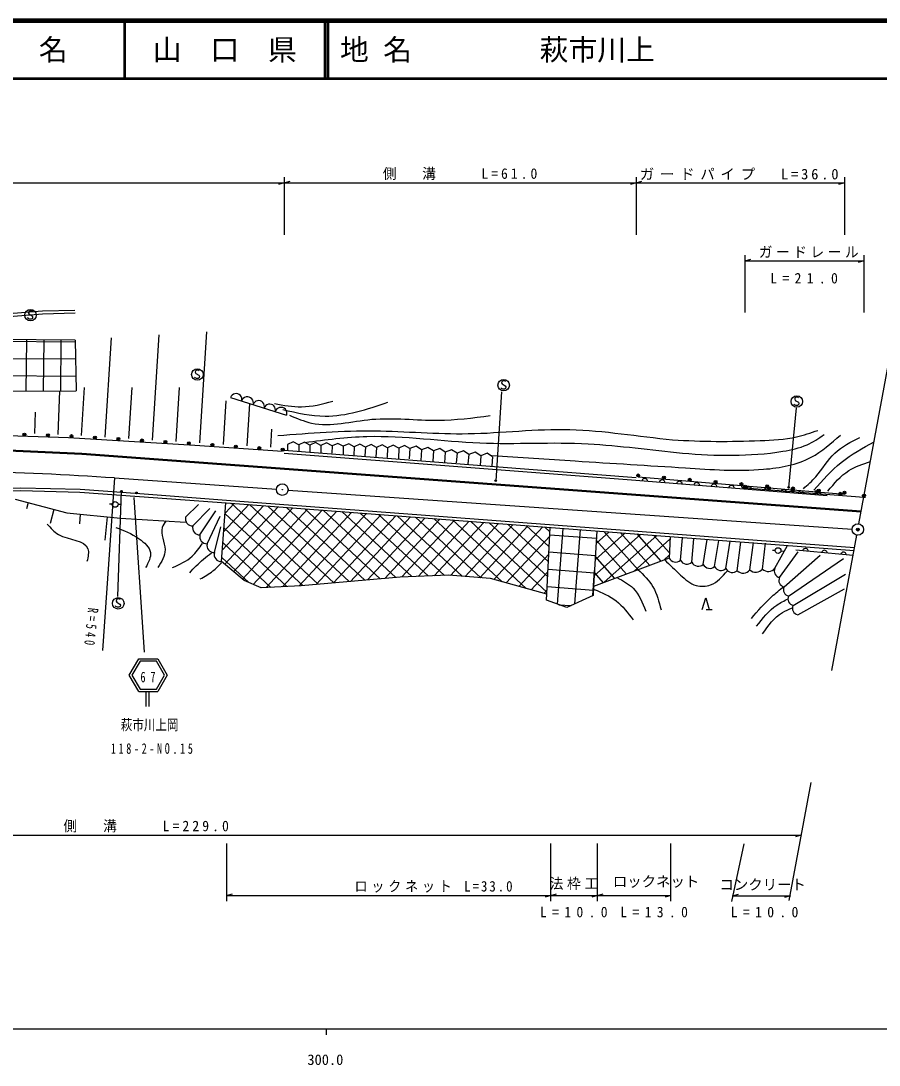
# Model space of a CAD drawing. Units: millimetres, scale not verified. Extents: x 40000 to 680000, y 20000 to 380000.
# Drawn here: x 315012 to 463935, y 198715 to 380000 of the extents above; entities that cross this region are included whole.
import ezdxf
from ezdxf.enums import TextEntityAlignment as Align

# ---------------------------------------------------------------- set-up
doc = ezdxf.new("R2010")
doc.units = ezdxf.units.MM
doc.header["$LTSCALE"] = 1000
doc.header["$PDMODE"] = 32
doc.header["$PDSIZE"] = 500
for name, color, linetype, lineweight in [('M-BGD', 7, 'Continuous', 25), ('M-TTL', 2, 'Continuous', 140), ('M-TTL-BAND', 7, 'Continuous', 25), ('M-TTL-LINE', 7, 'Continuous', 50)]:
    doc.layers.add(name, color=color, linetype=linetype, lineweight=lineweight)
doc.layers.add('M-OTRS', color=6, linetype='Continuous')
doc.layers.add('M-TTL-TXT', color=7, linetype='Continuous')
doc.styles.add('ＭＳ ゴシック', font='')
doc.styles.get('ＭＳ ゴシック').set_extended_font_data('MS Gothic')

msp = doc.modelspace()

# ---------------------------------------------------------------- hatches: boundary and pattern name
at = {"layer": 'M-BGD'}
h = msp.add_hatch(dxfattribs=at)
h.set_pattern_fill('USER', color=256, style=0, pattern_type=2)
h.set_pattern_definition([(359.5509, (164107, 463569), (23.516, 2999.908), []), (269.5509, (164107, 463569), (2999.908, -23.516), [])])
h.paths.add_polyline_path([(304597, 324727), (324440, 324571), (324620, 315770), (304163, 315693)])
h = msp.add_hatch(dxfattribs=at)
h.set_pattern_fill('USER', color=256, style=0, pattern_type=2)
h.set_pattern_definition([(227.1369, (121932, 539300), (1465.963, -1360.498), []), (317.1369, (121932, 539300), (1360.498, 1465.963), [])])
h.paths.add_polyline_path([(406843, 292073), (350636, 296323), (349828, 286143), (353775, 282823), (356719, 281570), (363673, 281946), (380821, 283449), (389216, 283762), (396494, 283191), (406287, 280464)])
h = msp.add_hatch(dxfattribs=at)
h.set_pattern_fill('USER', color=256, style=0, pattern_type=2)
h.set_pattern_definition([(175.6752, (129541, 573507), (-226.229, -2991.458), []), (85.6752, (129541, 573507), (-2991.458, 226.229), [])])
h.paths.add_polyline_path([(414935, 291461), (406843, 292073), (406237, 279422), (409725, 278139), (414336, 280264)])
h = msp.add_hatch(dxfattribs=at)
h.set_pattern_fill('USER', color=256, style=0, pattern_type=2)
h.set_pattern_definition([(131.7474, (129541, 573507), (-1492.176, -1331.695), []), (221.7474, (129541, 573507), (1331.695, -1492.176), [])])
h.paths.add_polyline_path([(427662, 290498), (414935, 291461), (414388, 281834), (427503, 286741)])

# ---------------------------------------------------------------- linework, layer by layer
for p, q in [((167210, 351880), (360717, 351880)), ((360717, 351880), (359717, 351600)), ((360717, 352880), (360717, 342880)), ((360717, 351880), (361717, 352160)), ((360717, 351880), (421782, 351880)), ((421782, 351880), (420782, 351600)), ((421782, 352880), (421782, 342880)), ((421782, 351880), (422782, 352160)), ((421782, 351880), (457917, 351880)), ((457917, 351880), (456917, 351600)), ((457917, 352880), (457917, 342880)), ((440670, 329351), (440670, 339351)), ((461296, 339351), (461296, 329351)), ((440670, 338351), (441670, 338631)), ((440670, 338351), (461296, 338351)), ((461296, 338351), (460296, 338071)), ((324440, 324571), (304597, 324727)), ((324440, 324571), (324620, 315770)), ((329657, 307740), (330716, 324968)), ((337865, 307235), (338986, 325490)), ((346072, 306731), (347257, 326013)), ((460433, 292674), (465688, 321090)), ((321480, 308193), (321761, 315759)), ((325553, 307992), (326067, 316349)), ((333761, 307488), (334306, 316358)), ((341968, 306983), (342545, 316367)), ((398395, 315603), (397398, 300172)), ((350176, 306479), (350641, 314050)), ((351408, 314602), (361123, 311551)), ((317436, 308344), (317573, 312044)), ((354280, 306227), (354727, 313509)), ((448247, 299010), (449613, 312797)), ((307125, 308197), (323288, 307700)), ((358383, 305975), (358577, 309123)), ((323288, 307700), (345180, 306349)), ((361299, 306468), (361257, 305420)), ((363226, 306403), (363226, 305266)), ((345180, 306349), (360435, 305312)), ((360679, 304956), (421743, 300249)), ((360717, 305454), (421782, 300747)), ((365153, 306337), (365133, 305081)), ((367080, 306272), (367040, 305081)), ((369008, 306207), (368979, 304927)), ((370935, 306141), (370934, 304774)), ((372862, 306076), (372811, 304527)), ((374789, 306011), (374718, 304466)), ((376716, 305945), (376595, 304251)), ((378644, 305880), (378564, 304189)), ((380571, 305815), (380564, 304035)), ((382498, 305749), (382410, 303943)), ((384551, 305544), (384440, 303697)), ((386605, 305339), (386471, 303574)), ((388658, 305134), (388501, 303297)), ((390711, 304928), (390532, 303266)), ((392764, 304723), (392593, 303081)), ((394817, 304518), (394716, 302835)), ((396871, 304312), (396716, 302774)), ((331269, 300646), (329191, 270718)), ((331269, 300646), (359374, 298694)), ((421743, 300249), (454923, 297605)), ((422106, 300839), (457917, 297845)), ((331823, 280097), (332453, 298331)), ((361369, 298556), (459254, 291760)), ((440371, 298946), (440670, 298923)), ((440670, 298923), (461296, 297339)), ((461296, 297339), (461595, 297316)), ((316273, 296377), (315980, 295289)), ((330878, 296086), (330378, 296111)), ((331877, 296076), (332376, 296091)), ((336465, 270427), (334686, 297275)), ((343585, 293865), (345805, 296023)), ((320754, 295171), (320093, 292718)), ((325320, 294338), (325159, 292702)), ((329973, 293879), (329578, 289872)), ((344834, 292321), (347779, 295345)), ((346082, 290776), (348827, 294913)), ((347331, 289232), (349567, 293988)), ((348580, 287687), (349691, 292138)), ((429474, 286377), (429833, 290226)), ((431445, 286012), (431806, 290103)), ((455728, 267227), (460070, 290707)), ((433417, 285647), (434088, 289980)), ((435388, 285282), (436123, 289795)), ((437359, 284917), (438097, 289671)), ((439330, 284553), (439947, 289486)), ((441509, 284696), (442167, 289425)), ((443688, 284840), (444202, 289301)), ((445867, 284984), (448026, 288931)), ((445910, 288061), (445410, 288076)), ((446657, 283368), (449876, 287821)), ((446908, 287998), (447405, 287951)), ((447446, 281753), (453700, 287266)), ((448236, 280137), (457770, 286649)), ((459420, 287196), (449506, 288129)), ((449025, 278521), (458078, 283936)), ((449814, 276905), (457955, 281407)), ((433927, 277820), (434967, 277820)), ((335455, 269270), (338755, 269270)), ((335455, 263555), (338755, 263555)), ((336765, 260968), (336765, 263555)), ((337221, 263555), (337221, 260968)), ((448344, 227293), (452129, 247761)), ((226647, 238616), (450438, 238616)), ((450438, 238616), (449438, 238336)), ((350714, 237166), (350714, 227166)), ((406979, 227166), (406979, 237166)), ((415071, 227166), (415071, 237166)), ((427798, 227166), (427798, 237166)), ((440435, 237158), (438314, 227108)), ((350714, 228166), (351714, 228446)), ((406979, 228166), (407979, 228446)), ((415071, 228166), (416071, 228446)), ((350714, 228166), (406979, 228166)), ((406979, 228166), (405979, 227886)), ((406979, 228166), (415071, 228166)), ((415071, 228166), (414071, 227886)), ((415071, 228166), (427798, 228166)), ((427798, 228166), (426798, 227886)), ((438521, 228086), (439521, 228366)), ((438521, 228086), (448539, 228086)), ((448539, 228086), (447539, 227806))]:
    msp.add_line(p, q, dxfattribs=at)
for points in [[(264896, 324110), (310715, 329026), (318735, 329642), (324389, 329802)], [(264949, 323613), (310761, 328528), (318761, 329143), (324403, 329302)], [(317008, 329559), (316928, 329639), (316768, 329679), (316608, 329679), (316368, 329559), (316328, 329319), (316408, 329119), (316968, 328799), (317048, 328599), (317008, 328359), (316808, 328239), (316528, 328239), (316288, 328359), (316208, 328479)], [(345958, 319238), (345878, 319318), (345718, 319358), (345558, 319358), (345318, 319238), (345278, 318998), (345358, 318798), (345918, 318478), (345998, 318278), (345958, 318038), (345758, 317918), (345478, 317918), (345238, 318038), (345158, 318158)], [(399109, 317401), (399029, 317481), (398869, 317521), (398709, 317521), (398469, 317401), (398429, 317161), (398509, 316961), (399069, 316641), (399149, 316441), (399109, 316201), (398909, 316081), (398629, 316081), (398389, 316201), (398309, 316321)], [(169758, 310091), (174086, 308774), (184114, 309953), (212331, 315460), (241101, 316236), (251324, 316053), (255444, 315108), (268196, 315925), (280597, 316479), (292677, 316868), (304163, 315693), (324620, 315770)], [(449970, 314561), (449890, 314641), (449730, 314681), (449570, 314681), (449330, 314561), (449290, 314321), (449370, 314121), (449930, 313801), (450010, 313601), (449970, 313361), (449770, 313241), (449490, 313241), (449250, 313361), (449170, 313481)], [(396871, 304312), (395895, 304928), (394817, 304518), (393842, 305134), (392764, 304723), (391789, 305339), (390711, 304928), (389736, 305544), (388658, 305134), (387682, 305749), (386605, 305339), (385629, 305955), (384551, 305544), (383576, 306160), (382498, 305749), (381551, 306264), (380571, 305815), (379624, 306329), (378644, 305880), (377696, 306395), (376716, 305945), (375769, 306460), (374789, 306011), (373842, 306525), (372862, 306076), (371915, 306591), (370935, 306141), (369988, 306656), (369008, 306207), (368060, 306721), (367080, 306272), (366133, 306787), (365153, 306337), (364206, 306852), (363226, 306403), (362279, 306917), (361299, 306468)], [(266810, 305613), (269894, 305567), (273493, 305629), (284491, 305726), (292971, 305686), (309004, 305526), (325598, 304764), (460819, 294759)], [(266813, 305813), (269893, 305767), (273491, 305829), (284490, 305926), (292973, 305886), (309010, 305726), (325609, 304964), (460834, 294959)], [(423750, 300089), (423720, 300211), (423668, 300316), (423576, 300424), (423481, 300491), (423365, 300541), (423205, 300553), (423082, 300523), (422978, 300471), (422870, 300379), (422803, 300285), (422753, 300168)], [(426766, 299848), (426736, 299971), (426684, 300076), (426592, 300183), (426497, 300251), (426381, 300300), (426221, 300313), (426099, 300283), (425994, 300231), (425887, 300139), (425819, 300044), (425769, 299928)], [(429783, 299608), (429752, 299731), (429700, 299835), (429609, 299943), (429514, 300011), (429397, 300060), (429238, 300073), (429115, 300042), (429011, 299991), (428903, 299899), (428835, 299804), (428786, 299687)], [(432799, 299368), (432769, 299491), (432717, 299595), (432625, 299703), (432530, 299770), (432414, 299820), (432254, 299832), (432131, 299802), (432027, 299750), (431919, 299659), (431851, 299564), (431802, 299447)], [(435815, 299127), (435785, 299250), (435733, 299355), (435641, 299462), (435546, 299530), (435430, 299579), (435270, 299592), (435148, 299562), (435043, 299510), (434936, 299418), (434868, 299323), (434818, 299207)], [(438831, 298887), (438801, 299010), (438749, 299114), (438658, 299222), (438563, 299290), (438446, 299339), (438287, 299352), (438164, 299322), (438059, 299270), (437952, 299178), (437884, 299083), (437835, 298967)], [(440371, 298946), (440291, 298952), (440242, 298965), (440185, 299000), (440147, 299033), (440120, 299075), (440095, 299137), (440089, 299188), (440091, 299218)], [(293814, 298865), (314985, 298943), (325291, 298693), (335654, 297944), (350674, 296822), (459676, 288579)], [(293816, 298365), (314980, 298443), (325267, 298194), (335617, 297446), (350636, 296323), (459585, 288084)], [(441848, 298647), (441817, 298770), (441766, 298874), (441674, 298982), (441579, 299049), (441462, 299099), (441303, 299112), (441180, 299081), (441076, 299029), (440968, 298938), (440900, 298843), (440851, 298726)], [(444864, 298406), (444834, 298529), (444782, 298634), (444690, 298741), (444595, 298809), (444479, 298859), (444319, 298871), (444196, 298841), (444092, 298789), (443984, 298697), (443917, 298602), (443867, 298486)], [(447880, 298166), (447850, 298289), (447798, 298393), (447706, 298501), (447612, 298569), (447495, 298618), (447336, 298631), (447213, 298601), (447108, 298549), (447001, 298457), (446933, 298362), (446884, 298246)], [(450897, 297926), (450866, 298049), (450814, 298153), (450723, 298261), (450628, 298328), (450511, 298378), (450352, 298391), (450229, 298360), (450125, 298308), (450017, 298217), (449949, 298122), (449900, 298005)], [(453913, 297686), (453883, 297808), (453831, 297913), (453739, 298020), (453644, 298088), (453528, 298138), (453368, 298150), (453245, 298120), (453141, 298068), (453033, 297976), (452966, 297881), (452916, 297765)], [(314033, 296980), (322994, 294568), (332300, 293649), (343555, 292960)], [(406287, 280464), (396494, 283191), (389216, 283762), (380821, 283449), (363673, 281946), (356719, 281570), (353775, 282823), (349828, 286143), (350578, 296328)], [(414935, 291461), (414388, 281834), (414336, 280264), (409725, 278139), (406237, 279422), (406843, 292073)], [(427662, 290498), (427503, 286741), (414388, 281834)], [(451656, 287927), (451628, 288050), (451577, 288155), (451487, 288264), (451393, 288333), (451278, 288384), (451118, 288400), (450995, 288371), (450890, 288321), (450781, 288230), (450712, 288136), (450661, 288021)], [(454961, 287616), (454933, 287739), (454882, 287844), (454792, 287953), (454698, 288022), (454582, 288073), (454423, 288088), (454300, 288060), (454195, 288009), (454086, 287919), (454017, 287825), (453965, 287709)], [(458266, 287304), (458237, 287428), (458187, 287533), (458097, 287642), (458003, 287711), (457887, 287762), (457728, 287777), (457605, 287748), (457499, 287698), (457390, 287608), (457321, 287514), (457270, 287398)], [(332233, 279522), (332153, 279602), (331993, 279642), (331833, 279642), (331593, 279522), (331553, 279282), (331633, 279082), (332193, 278762), (332273, 278562), (332233, 278322), (332033, 278202), (331753, 278202), (331513, 278322), (331433, 278442)], [(433247, 277820), (433847, 279820), (434447, 277820)], [(335455, 263555), (333805, 266413), (335455, 269270)], [(338755, 269270), (340405, 266413), (338755, 263555)]]:
    msp.add_lwpolyline(points, dxfattribs=at)
msp.add_lwpolyline([(338524, 263955), (339943, 266413), (338524, 268870), (335686, 268870), (334267, 266413), (335686, 263955)], close=True, dxfattribs=at)
for centre, radius in [((316688, 328919), 1000), ((345638, 318598), 1000), ((398789, 316761), 1000), ((449650, 313921), 1000), ((315620, 308186), 250), ((315620, 308186), 150), ((315620, 308186), 50), ((319701, 308060), 250), ((319701, 308060), 150), ((319701, 308060), 50), ((323788, 307919), 250), ((323788, 307919), 150), ((323788, 307919), 50), ((327862, 307668), 250), ((327862, 307668), 150), ((327862, 307668), 50), ((331936, 307417), 250), ((331936, 307417), 150), ((331936, 307417), 50), ((336011, 307165), 250), ((336011, 307165), 150), ((336011, 307165), 50), ((340085, 306914), 250), ((340085, 306914), 150), ((340085, 306914), 50), ((344159, 306663), 250), ((344159, 306663), 150), ((344159, 306663), 50), ((348234, 306392), 250), ((348234, 306392), 150), ((348234, 306392), 50), ((352306, 306115), 250), ((352306, 306115), 150), ((352306, 306115), 50), ((356379, 305839), 250), ((356379, 305839), 150), ((356379, 305839), 50), ((360452, 305562), 250), ((360452, 305562), 150), ((360452, 305562), 50), ((422127, 301088), 250), ((422127, 301088), 150), ((422127, 301088), 50), ((426603, 300714), 250), ((360371, 298625), 1000), ((397398, 300172), 150), ((397398, 300172), 90), ((397398, 300172), 30), ((426603, 300714), 150), ((426603, 300714), 50), ((431079, 300339), 250), ((431079, 300339), 150), ((431079, 300339), 50), ((435556, 299965), 250), ((435556, 299965), 150), ((435556, 299965), 50), ((440032, 299591), 250), ((440032, 299591), 150), ((440032, 299591), 50), ((440689, 299172), 250), ((440689, 299172), 150), ((440689, 299172), 50), ((444509, 299217), 250), ((444509, 299217), 150), ((444509, 299217), 50), ((448247, 299010), 150), ((332453, 298331), 150), ((332453, 298331), 90), ((332453, 298331), 30), ((335064, 298060), 150), ((335064, 298060), 90), ((335064, 298060), 30), ((360371, 298625), 40), ((444814, 298855), 250), ((444814, 298855), 150), ((444814, 298855), 50), ((448247, 299010), 90), ((448247, 299010), 30), ((448940, 298538), 250), ((448985, 298842), 250), ((448940, 298538), 150), ((448985, 298842), 150), ((448940, 298538), 50), ((448985, 298842), 50), ((453065, 298222), 250), ((453065, 298222), 150), ((453065, 298222), 50), ((453461, 298468), 250), ((453461, 298468), 150), ((453461, 298468), 50), ((457190, 297905), 250), ((457190, 297905), 150), ((457190, 297905), 50), ((457938, 298094), 250), ((457938, 298094), 150), ((457938, 298094), 50), ((461315, 297588), 250), ((461315, 297588), 150), ((461315, 297588), 50), ((331377, 296061), 500), ((460252, 291690), 1000), ((460252, 291690), 40), ((446410, 288045), 500), ((331913, 278882), 1000)]:
    msp.add_circle(centre, radius, dxfattribs=at)
for centre, radius, start, end in [((352362, 314302), 1000, 342.56513, 162.56513), ((354318, 313688), 1050, 342.56513, 162.56513), ((356274, 313074), 1000, 342.56513, 162.56513), ((358182, 312475), 1000, 342.56513, 162.56513), ((360138, 311860), 1050, 342.56513, 162.56513), ((293867, -238057), 540000, 86.02832, 91.34302), ((344789, 293561), 1241, 165.82346, 272.08368), ((346037, 292017), 1241, 165.82346, 272.08368), ((347286, 290472), 1241, 165.82346, 272.08368), ((348534, 288928), 1241, 165.82346, 272.08368), ((349783, 287383), 1241, 165.82346, 272.08368), ((428626, 287301), 1255, 206.49181, 312.53845), ((430597, 286936), 1255, 206.49181, 312.53845), ((432568, 286571), 1255, 206.49181, 312.53845), ((434540, 286207), 1255, 206.49181, 312.53845), ((436511, 285842), 1255, 206.49181, 312.53845), ((438482, 285477), 1255, 206.49181, 312.53845), ((440358, 285565), 1442, 224.57086, 322.98553), ((442537, 285709), 1442, 224.57086, 322.98553), ((444716, 285852), 1442, 224.57086, 322.98553), ((446868, 284472), 1124, 152.90771, 259.16791), ((447657, 282857), 1124, 152.90771, 259.16791), ((448447, 281241), 1124, 152.90771, 259.16791), ((449236, 279625), 1124, 152.90771, 259.16791), ((450026, 278009), 1124, 152.90771, 259.16791)]:
    msp.add_arc(centre, radius, start, end, dxfattribs=at)
for points, knots in [([(359035, 313558), (360591, 313266), (362146, 312973), (363692, 312996), (365520, 313023), (367336, 313491), (369152, 313960)], [0, 0, 0, 0, 1, 1, 1, 2, 2, 2, 2]), ([(360481, 312514), (362922, 311959), (365363, 311405), (367787, 311390), (371453, 311369), (375080, 312584), (378707, 313799)], [0, 0, 0, 0, 1, 1, 1, 2, 2, 2, 2]), ([(361605, 311551), (362878, 311007), (364151, 310463), (365459, 310186), (368804, 309478), (372375, 310517), (375896, 310828), (379763, 311170), (383568, 310633), (387378, 310668), (390403, 310695), (393431, 311083), (396459, 311471)], [0, 0, 0, 0, 1, 1, 1, 2, 2, 2, 3, 3, 3, 4, 4, 4, 4]), ([(359606, 308018), (365199, 308448), (370792, 308878), (376387, 308821), (381790, 308766), (387196, 308256), (392605, 308339), (398499, 308430), (404397, 309224), (410269, 309062), (416216, 308900), (422133, 307836), (428093, 307296), (433134, 306912), (438188, 306957), (443276, 307135), (445413, 307210), (447555, 307308), (449619, 307777), (450869, 308061), (452091, 308481), (453313, 308901)], [0, 0, 0, 0, 1, 1, 1, 2, 2, 2, 3, 3, 3, 4, 4, 4, 5, 5, 5, 6, 6, 6, 7, 7, 7, 7]), ([(364307, 306814), (367891, 307285), (371476, 307757), (375065, 307858), (381581, 308040), (388112, 306998), (394656, 306733), (400922, 306480), (407200, 306938), (413444, 306573), (418902, 306279), (424316, 305517), (429823, 304967), (435623, 304476), (441464, 304338), (447254, 305288), (448690, 305524), (450123, 305827), (451429, 306412), (452474, 306881), (453437, 307530), (454400, 308179)], [0, 0, 0, 0, 1, 1, 1, 2, 2, 2, 3, 3, 3, 4, 4, 4, 5, 5, 5, 6, 6, 6, 7, 7, 7, 7]), ([(396752, 304566), (401568, 304238), (406383, 303910), (411204, 303602), (417577, 303195), (423961, 302821), (430313, 302398), (434816, 302098), (439303, 301773), (443882, 302157), (446760, 302399), (449674, 302920), (452152, 304244), (454000, 305232), (455605, 306665), (457210, 308098)], [0, 0, 0, 0, 1, 1, 1, 2, 2, 2, 3, 3, 3, 4, 4, 4, 5, 5, 5, 5]), ([(450787, 298785), (451539, 299451), (452292, 300118), (452955, 300872), (454113, 302190), (454999, 303777), (456247, 304967), (457463, 306128), (459023, 306913), (460582, 307697)], [0, 0, 0, 0, 1, 1, 1, 2, 2, 2, 3, 3, 3, 3]), ([(452634, 298544), (454130, 300253), (455626, 301962), (457371, 303361), (459106, 304753), (461087, 305839), (463068, 306924)], [0, 0, 0, 0, 1, 1, 1, 2, 2, 2, 2]), ([(455042, 298383), (456151, 299704), (457260, 301025), (458655, 301916), (459790, 302640), (461115, 303080), (462439, 303520)], [0, 0, 0, 0, 1, 1, 1, 2, 2, 2, 2]), ([(319580, 292638), (320154, 291964), (320727, 291290), (321551, 290831), (323295, 289861), (326159, 289858), (326643, 288367), (326834, 287781), (326656, 286966), (326479, 286150)], [0, 0, 0, 0, 1, 1, 1, 2, 2, 2, 3, 3, 3, 3]), ([(331489, 292063), (332836, 291538), (334184, 291012), (335513, 290092), (336430, 289457), (337339, 288634), (337484, 287710), (337614, 286888), (337138, 285985), (336663, 285082)], [0, 0, 0, 0, 1, 1, 1, 2, 2, 2, 3, 3, 3, 3]), ([(340195, 293213), (339928, 292838), (339662, 292464), (339537, 292063), (339170, 290885), (340022, 289482), (340030, 288203), (340037, 287101), (339418, 286091), (338798, 285082)], [0, 0, 0, 0, 1, 1, 1, 2, 2, 2, 3, 3, 3, 3]), ([(341344, 285082), (342554, 285638), (343763, 286194), (344712, 287053), (345407, 287683), (345963, 288477), (346518, 289271)], [0, 0, 0, 0, 1, 1, 1, 2, 2, 2, 2]), ([(344301, 284179), (345063, 285009), (345824, 285840), (346683, 286560), (347131, 286936), (347605, 287282), (348079, 287628)], [0, 0, 0, 0, 1, 1, 1, 2, 2, 2, 2]), ([(426725, 286434), (427620, 285558), (428514, 284682), (429461, 283802), (430282, 283040), (431141, 282275), (432198, 281978), (432999, 281752), (433913, 281796), (434689, 282083), (435875, 282522), (436738, 283531), (437601, 284539)], [0, 0, 0, 0, 1, 1, 1, 2, 2, 2, 3, 3, 3, 4, 4, 4, 4]), ([(346108, 283111), (346876, 283539), (347645, 283966), (348325, 284507), (348853, 284927), (349329, 285415), (349804, 285903)], [0, 0, 0, 0, 1, 1, 1, 2, 2, 2, 2]), ([(422094, 284750), (423062, 283803), (424031, 282857), (424690, 281732), (425392, 280534), (425742, 279133), (426093, 277732)], [0, 0, 0, 0, 1, 1, 1, 2, 2, 2, 2]), ([(418445, 283346), (419464, 282816), (420483, 282286), (421252, 281522), (422300, 280479), (422881, 279000), (423462, 277522)], [0, 0, 0, 0, 1, 1, 1, 2, 2, 2, 2]), ([(414480, 281311), (415833, 280745), (417186, 280178), (418304, 279311), (419451, 278423), (420351, 277218), (421252, 276013)], [0, 0, 0, 0, 1, 1, 1, 2, 2, 2, 2]), ([(441776, 276259), (442912, 277570), (444048, 278880), (445320, 280048), (445985, 280659), (446687, 281231), (447390, 281802)], [0, 0, 0, 0, 1, 1, 1, 2, 2, 2, 2]), ([(442653, 274891), (443729, 276255), (444804, 277620), (446197, 278575), (446801, 278988), (447464, 279325), (448127, 279662)], [0, 0, 0, 0, 1, 1, 1, 2, 2, 2, 2]), ([(443706, 273592), (444715, 275011), (445724, 276429), (447144, 277276), (447689, 277601), (448294, 277842), (448899, 278083)], [0, 0, 0, 0, 1, 1, 1, 2, 2, 2, 2])]:
    msp.add_open_spline(points, degree=3, knots=knots, dxfattribs=at)
at = {"layer": 'M-OTRS'}
msp.add_point((460252, 291690), dxfattribs=at)
at = {"layer": 'M-TTL'}
msp.add_line((680000, 380000), (40000, 380000), dxfattribs=at)
at = {"layer": 'M-TTL-BAND'}
for p, q in [((40000, 205000), (579000, 205000)), ((368000, 205000), (368000, 204000))]:
    msp.add_line(p, q, dxfattribs=at)
at = {"layer": 'M-TTL-LINE'}
for p, q in [((333000, 380000), (333000, 370000)), ((367750, 380000), (367750, 370000)), ((368250, 380000), (368250, 370000)), ((40000, 370000), (680000, 370000))]:
    msp.add_line(p, q, dxfattribs=at)

# ---------------------------------------------------------------- texts
at = {"layer": 'M-BGD', "style": 'ＭＳ ゴシック', "width": 0.8}
msp.add_text('萩市川上岡', height=1833, dxfattribs=at).set_placement((332350, 256330), align=Align.BOTTOM_LEFT)
at = {"layer": 'M-BGD', "style": 'ＭＳ ゴシック'}
for s, p in [('ロックネット', (417729, 229130)), ('コンクリート', (436233, 228586))]:
    msp.add_text(s, height=1833, dxfattribs=at).set_placement(p, align=Align.BOTTOM_LEFT)
at = {"layer": 'M-BGD', "char_height": 1833, "attachment_point": 7, "style": 'ＭＳ ゴシック'}
for s, insert in [('\\T1.44;\\W0.95;側\u3000溝\u3000\u3000L=61.0', (377812, 352380)), ('\\T1.4;ガードパイプ\u3000L=36.0', (422412, 352380)), ('\\T1.26;\\W0.95;ガードレール', (443046, 338851)), ('\\T1.78;\\W0.95;L=21.0', (445046, 334387)), ('\\T1.98;\\W0.7;67', (335764, 265154)), ('\\T1.53;\\W0.7;118-2-NO.15', (330631, 252732)), ('\\T1.45;\\W0.95;側\u3000溝\u3000\u3000L=229.0', (322389, 239116)), ('\\T1.3;\\W0.9;ロックネット\\~L=33.0', (372909, 228666)), ('\\T1.27;\\W0.95;法枠工', (406775, 229130)), ('\\T1.78;\\W0.95;L=10.0', (405088, 224353)), ('\\T1.78;\\W0.95;L=13.0', (419029, 224353)), ('\\T1.78;\\W0.95;L=10.0', (438199, 224353))]:
    msp.add_mtext(s, dxfattribs=dict(at, insert=insert))
at = {"layer": 'M-BGD', "insert": (326642, 278179), "char_height": 1833, "attachment_point": 7, "rotation": 264.1, "style": 'ＭＳ ゴシック'}
msp.add_mtext('\\T1.61;\\W0.7;R=540', dxfattribs=at)
at = {"layer": 'M-TTL-BAND', "style": 'ＭＳ ゴシック'}
msp.add_text('300.0', height=1833, dxfattribs=at).set_placement((367844, 198195), align=Align.BOTTOM_CENTER)
at = {"layer": 'M-TTL-TXT', "style": 'ＭＳ ゴシック'}
for s, p in [('県\u3000名', (315625, 375000)), ('山\u3000口\u3000県', (350375, 375000))]:
    msp.add_text(s, height=3666, dxfattribs=at).set_placement(p, align=Align.MIDDLE_CENTER)
for s, p in [('地 名', (370380, 375000)), ('萩市川上', (405024, 375000))]:
    msp.add_text(s, height=3666, dxfattribs=at).set_placement(p, align=Align.MIDDLE_LEFT)

doc.saveas('drawing.dxf')
